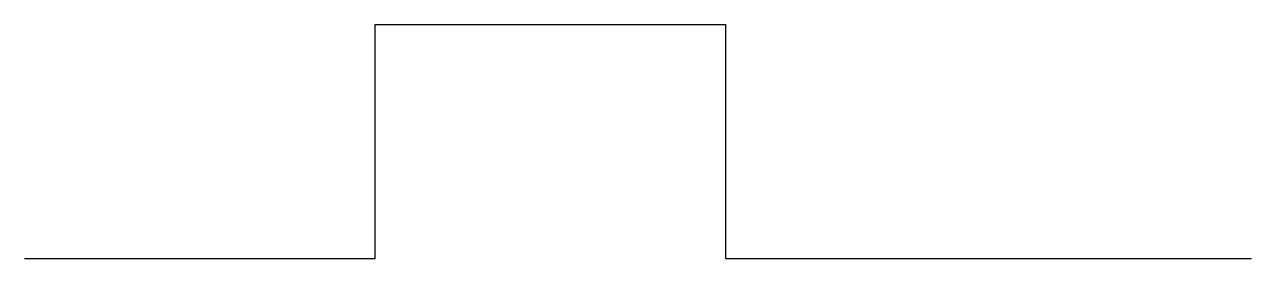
# Model space of a CAD drawing. Extents: x 1019.5 to 1030, y 1120 to 1122.
import ezdxf

# ---------------------------------------------------------------- set-up
doc = ezdxf.new("R2010")
doc.units = 0
doc.header["$LTSCALE"] = 10
doc.header["$MEASUREMENT"] = 0
doc.layers.get('0').update_dxf_attribs({"linetype": 'CONTINUOUS'})

msp = doc.modelspace()

# ---------------------------------------------------------------- linework, layer by layer
for points in [[(1019.5, 1120), (1022.5, 1120), (1022.5, 1122), (1025.5, 1122), (1025.5, 1120), (1030, 1120)], [(1025.5, 1120), (1030, 1120)]]:
    msp.add_lwpolyline(points)

doc.saveas('drawing.dxf')
